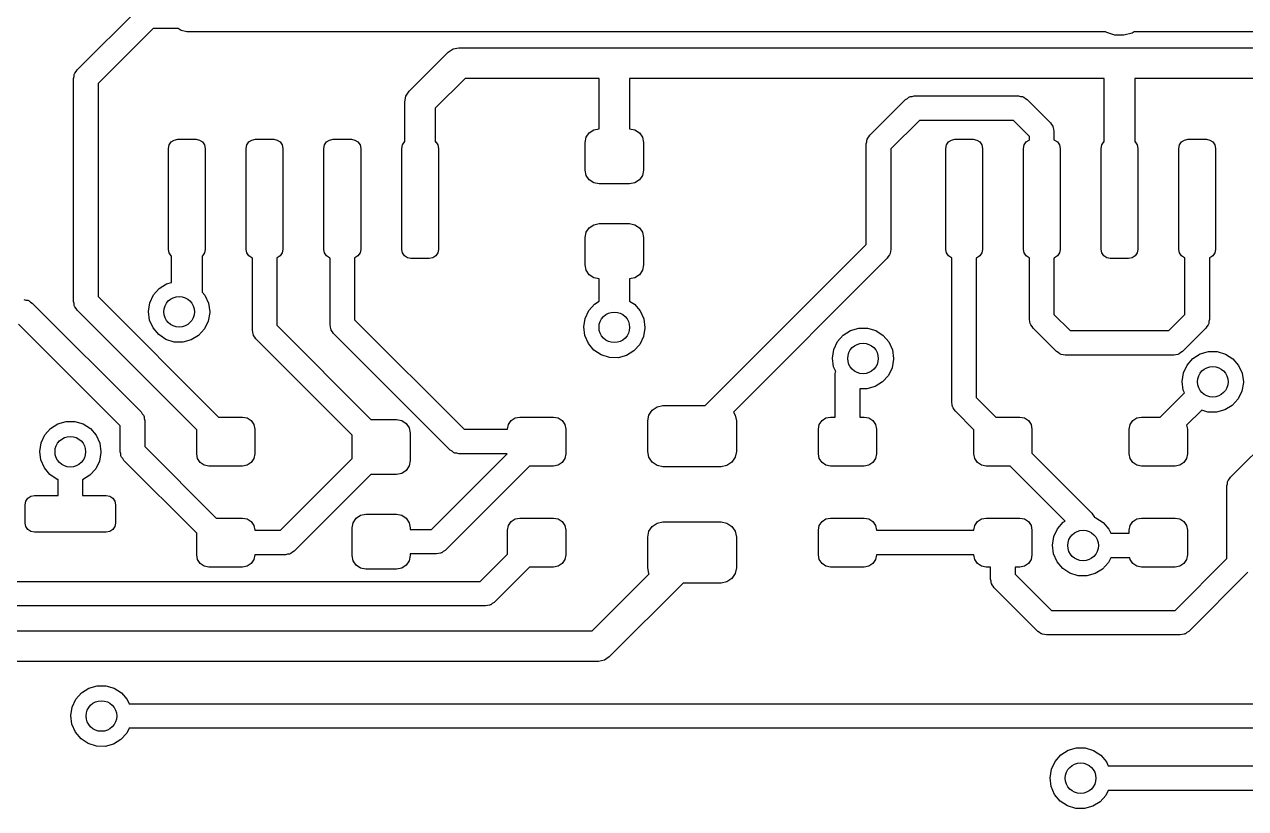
# Model space of a CAD drawing. Extents: x 124.2 to 180.7, y -122.1 to -74.6.
# Drawn here: x 143.4 to 163.35, y -100.7 to -87.89 of the extents above; entities that cross this region are included whole.
import ezdxf

# ---------------------------------------------------------------- set-up
doc = ezdxf.new("R2010")
doc.units = 0
doc.layers.add('BLACK', color=7, linetype='CONTINUOUS')

msp = doc.modelspace()

# ---------------------------------------------------------------- linework, layer by layer
at = {"layer": 'BLACK', "linetype": 'CONTINUOUS'}
for p, q in [((144.258, -88.6316), (145.274, -87.6153)), ((145.498, -87.957), (144.599, -88.8558)), ((145.908, -87.957), (145.498, -87.957)), ((145.954, -87.988), (145.908, -87.957)), ((146.05, -88.007), (145.954, -87.988)), ((161.061, -88.007), (146.05, -88.007)), ((161.082, -88.0208), (161.061, -88.007)), ((161.217, -88.0631), (161.082, -88.0208)), ((161.359, -88.0657), (161.217, -88.0631)), ((161.496, -88.0284), (161.359, -88.0657)), ((161.53, -88.007), (161.496, -88.0284)), ((173.94, -88.007), (161.53, -88.007)), ((149.683, -88.9772), (150.318, -88.3422)), ((150.318, -88.3422), (150.399, -88.288)), ((150.318, -88.3422), (150.318, -88.3422)), ((150.399, -88.288), (150.495, -88.269)), ((150.495, -88.269), (150.495, -88.269)), ((150.495, -88.269), (172.593, -88.269)), ((144.199, -88.7727), (144.206, -88.7401)), ((144.199, -92.4165), (144.199, -88.7727)), ((144.206, -88.7401), (144.21, -88.7069)), ((144.21, -88.7069), (144.216, -88.6972)), ((144.216, -88.6972), (144.219, -88.686)), ((144.219, -88.686), (144.24, -88.6599)), ((144.24, -88.6599), (144.258, -88.6316)), ((150.599, -88.769), (150.11, -89.2576)), ((152.785, -88.769), (150.599, -88.769)), ((152.785, -89.593), (152.785, -88.769)), ((161.04, -88.769), (153.285, -88.769)), ((153.285, -88.769), (153.285, -89.593)), ((161.04, -89.8049), (161.04, -88.769)), ((170.565, -88.769), (161.54, -88.769)), ((161.54, -88.769), (161.54, -89.8049)), ((144.599, -88.8558), (144.599, -92.3337)), ((149.629, -89.0583), (149.683, -88.9772)), ((149.61, -89.154), (149.629, -89.0583)), ((149.61, -89.8049), (149.61, -89.154)), ((157.212, -89.6984), (157.796, -89.1139)), ((157.796, -89.1139), (157.824, -89.0962)), ((157.824, -89.0962), (157.85, -89.0754)), ((157.85, -89.0754), (157.862, -89.0728)), ((157.862, -89.0728), (157.871, -89.0667)), ((157.871, -89.0667), (157.905, -89.063)), ((157.905, -89.063), (157.937, -89.0556)), ((157.937, -89.0556), (159.639, -89.0556)), ((159.639, -89.0556), (159.672, -89.0631)), ((159.672, -89.0631), (159.705, -89.0668)), ((159.705, -89.0668), (159.715, -89.073)), ((159.715, -89.073), (159.726, -89.0755)), ((159.726, -89.0755), (159.752, -89.0964)), ((159.752, -89.0964), (159.78, -89.1142)), ((159.78, -89.1142), (160.162, -89.4954)), ((150.11, -89.2576), (150.11, -89.8049)), ((152.699, -89.6101), (152.785, -89.593)), ((153.285, -89.593), (153.371, -89.6101)), ((158.02, -89.4556), (157.553, -89.9226)), ((159.556, -89.4556), (158.02, -89.4556)), ((159.82, -89.7194), (159.556, -89.4556)), ((160.162, -89.4954), (160.179, -89.5237)), ((160.179, -89.5237), (160.2, -89.5499)), ((160.2, -89.5499), (160.203, -89.5611)), ((160.203, -89.5611), (160.209, -89.5708)), ((160.209, -89.5708), (160.213, -89.604)), ((145.794, -89.8089), (145.843, -89.7764)), ((145.843, -89.7764), (145.9, -89.765)), ((145.9, -89.765), (146.2, -89.765)), ((146.2, -89.765), (146.257, -89.7764)), ((146.257, -89.7764), (146.306, -89.8089)), ((147.064, -89.8089), (147.113, -89.7764)), ((147.113, -89.7764), (147.17, -89.765)), ((147.17, -89.765), (147.47, -89.765)), ((147.47, -89.765), (147.527, -89.7764)), ((147.527, -89.7764), (147.576, -89.8089)), ((148.334, -89.8089), (148.383, -89.7764)), ((148.383, -89.7764), (148.44, -89.765)), ((148.44, -89.765), (148.74, -89.765)), ((148.74, -89.765), (148.797, -89.7764)), ((148.797, -89.7764), (148.846, -89.8089)), ((152.56, -89.818), (152.577, -89.7319)), ((152.577, -89.7319), (152.626, -89.6589)), ((152.626, -89.6589), (152.699, -89.6101)), ((153.371, -89.6101), (153.444, -89.6589)), ((153.444, -89.6589), (153.493, -89.7319)), ((153.493, -89.7319), (153.51, -89.818)), ((157.16, -89.8069), (157.164, -89.7737)), ((157.164, -89.7737), (157.17, -89.764)), ((157.17, -89.764), (157.173, -89.7528)), ((157.173, -89.7528), (157.194, -89.7267)), ((157.194, -89.7267), (157.212, -89.6984)), ((158.494, -89.8089), (158.543, -89.7764)), ((158.543, -89.7764), (158.6, -89.765)), ((158.6, -89.765), (158.9, -89.765)), ((158.9, -89.765), (158.957, -89.7764)), ((158.957, -89.7764), (159.006, -89.8089)), ((159.764, -89.8089), (159.813, -89.7764)), ((159.813, -89.7764), (159.82, -89.7749)), ((159.82, -89.7749), (159.82, -89.7194)), ((160.213, -89.604), (160.22, -89.6366)), ((160.22, -89.6366), (160.22, -89.7749)), ((160.22, -89.7749), (160.227, -89.7764)), ((160.227, -89.7764), (160.276, -89.8089)), ((162.304, -89.8089), (162.353, -89.7764)), ((162.353, -89.7764), (162.41, -89.765)), ((162.41, -89.765), (162.71, -89.765)), ((162.71, -89.765), (162.767, -89.7764)), ((162.767, -89.7764), (162.816, -89.8089)), ((145.75, -89.915), (145.761, -89.8576)), ((145.75, -91.565), (145.75, -89.915)), ((145.761, -89.8576), (145.794, -89.8089)), ((146.306, -89.8089), (146.339, -89.8576)), ((146.339, -89.8576), (146.35, -89.915)), ((146.35, -89.915), (146.35, -91.565)), ((147.02, -89.915), (147.031, -89.8576)), ((147.02, -91.565), (147.02, -89.915)), ((147.031, -89.8576), (147.064, -89.8089)), ((147.576, -89.8089), (147.609, -89.8576)), ((147.609, -89.8576), (147.62, -89.915)), ((147.62, -89.915), (147.62, -91.565)), ((148.29, -89.915), (148.301, -89.8576)), ((148.29, -91.565), (148.29, -89.915)), ((148.301, -89.8576), (148.334, -89.8089)), ((148.846, -89.8089), (148.879, -89.8576)), ((148.879, -89.8576), (148.89, -89.915)), ((148.89, -89.915), (148.89, -91.565)), ((149.56, -89.915), (149.571, -89.8576)), ((149.56, -91.565), (149.56, -89.915)), ((149.571, -89.8576), (149.604, -89.8089)), ((149.604, -89.8089), (149.61, -89.8049)), ((150.11, -89.8049), (150.116, -89.8089)), ((150.116, -89.8089), (150.149, -89.8576)), ((150.149, -89.8576), (150.16, -89.915)), ((150.16, -89.915), (150.16, -91.565)), ((152.56, -90.268), (152.56, -89.818)), ((153.51, -89.818), (153.51, -90.268)), ((157.153, -89.8395), (157.16, -89.8069)), ((157.153, -91.4842), (157.153, -89.8395)), ((157.553, -89.9226), (157.553, -91.5673)), ((158.45, -89.915), (158.461, -89.8576)), ((158.45, -91.565), (158.45, -89.915)), ((158.461, -89.8576), (158.494, -89.8089)), ((159.006, -89.8089), (159.039, -89.8576)), ((159.039, -89.8576), (159.05, -89.915)), ((159.05, -89.915), (159.05, -91.565)), ((159.72, -89.915), (159.731, -89.8576)), ((159.72, -91.565), (159.72, -89.915)), ((159.731, -89.8576), (159.764, -89.8089)), ((160.276, -89.8089), (160.309, -89.8576)), ((160.309, -89.8576), (160.32, -89.915)), ((160.32, -89.915), (160.32, -91.565)), ((160.99, -89.915), (161.001, -89.8576)), ((160.99, -91.565), (160.99, -89.915)), ((161.001, -89.8576), (161.034, -89.8089)), ((161.034, -89.8089), (161.04, -89.8049)), ((161.54, -89.8049), (161.546, -89.8089)), ((161.546, -89.8089), (161.579, -89.8576)), ((161.579, -89.8576), (161.59, -89.915)), ((161.59, -89.915), (161.59, -91.565)), ((162.26, -89.915), (162.271, -89.8576)), ((162.26, -91.565), (162.26, -89.915)), ((162.271, -89.8576), (162.304, -89.8089)), ((162.816, -89.8089), (162.849, -89.8576)), ((162.849, -89.8576), (162.86, -89.915)), ((162.86, -89.915), (162.86, -91.565)), ((152.577, -90.3541), (152.56, -90.268)), ((152.626, -90.4271), (152.577, -90.3541)), ((153.493, -90.3541), (153.444, -90.4271)), ((153.51, -90.268), (153.493, -90.3541)), ((152.699, -90.4759), (152.626, -90.4271)), ((152.785, -90.493), (152.699, -90.4759)), ((153.285, -90.493), (152.785, -90.493)), ((153.371, -90.4759), (153.285, -90.493)), ((153.444, -90.4271), (153.371, -90.4759)), ((152.626, -91.2089), (152.699, -91.1601)), ((152.699, -91.1601), (152.785, -91.143)), ((152.785, -91.143), (153.285, -91.143)), ((153.285, -91.143), (153.371, -91.1601)), ((153.371, -91.1601), (153.444, -91.2089)), ((152.56, -91.368), (152.577, -91.2819)), ((152.56, -91.818), (152.56, -91.368)), ((152.577, -91.2819), (152.626, -91.2089)), ((153.444, -91.2089), (153.493, -91.2819)), ((153.493, -91.2819), (153.51, -91.368)), ((153.51, -91.368), (153.51, -91.818)), ((145.761, -91.6224), (145.75, -91.565)), ((146.35, -91.565), (146.339, -91.6224)), ((147.031, -91.6224), (147.02, -91.565)), ((147.62, -91.565), (147.609, -91.6224)), ((148.301, -91.6224), (148.29, -91.565)), ((148.89, -91.565), (148.879, -91.6224)), ((149.571, -91.6224), (149.56, -91.565)), ((150.16, -91.565), (150.149, -91.6224)), ((154.522, -94.115), (157.153, -91.4842)), ((157.553, -91.5673), (157.546, -91.5999)), ((158.461, -91.6224), (158.45, -91.565)), ((159.05, -91.565), (159.039, -91.6224)), ((159.731, -91.6224), (159.72, -91.565)), ((160.32, -91.565), (160.309, -91.6224)), ((161.001, -91.6224), (160.99, -91.565)), ((161.59, -91.565), (161.579, -91.6224)), ((162.271, -91.6224), (162.26, -91.565)), ((162.86, -91.565), (162.849, -91.6224)), ((145.794, -91.6711), (145.761, -91.6224)), ((145.8, -91.6751), (145.794, -91.6711)), ((145.8, -92.1034), (145.8, -91.6751)), ((146.306, -91.6711), (146.3, -91.6751)), ((146.3, -91.6751), (146.3, -92.2623)), ((146.339, -91.6224), (146.306, -91.6711)), ((147.064, -91.6711), (147.031, -91.6224)), ((147.113, -91.7036), (147.064, -91.6711)), ((147.12, -91.7051), (147.113, -91.7036)), ((147.12, -92.885), (147.12, -91.7051)), ((147.527, -91.7036), (147.52, -91.7051)), ((147.52, -91.7051), (147.52, -92.8022)), ((147.576, -91.6711), (147.527, -91.7036)), ((147.609, -91.6224), (147.576, -91.6711)), ((148.334, -91.6711), (148.301, -91.6224)), ((148.383, -91.7036), (148.334, -91.6711)), ((148.39, -91.7051), (148.383, -91.7036)), ((148.39, -92.7968), (148.39, -91.7051)), ((148.797, -91.7036), (148.79, -91.7051)), ((148.79, -91.7051), (148.79, -92.714)), ((148.846, -91.6711), (148.797, -91.7036)), ((148.879, -91.6224), (148.846, -91.6711)), ((149.604, -91.6711), (149.571, -91.6224)), ((149.653, -91.7036), (149.604, -91.6711)), ((149.71, -91.715), (149.653, -91.7036)), ((150.01, -91.715), (149.71, -91.715)), ((150.067, -91.7036), (150.01, -91.715)), ((150.116, -91.6711), (150.067, -91.7036)), ((150.149, -91.6224), (150.116, -91.6711)), ((157.494, -91.7084), (154.98, -94.2229)), ((157.512, -91.6801), (157.494, -91.7084)), ((157.533, -91.654), (157.512, -91.6801)), ((157.536, -91.6428), (157.533, -91.654)), ((157.542, -91.6331), (157.536, -91.6428)), ((157.546, -91.5999), (157.542, -91.6331)), ((158.494, -91.6711), (158.461, -91.6224)), ((158.543, -91.7036), (158.494, -91.6711)), ((158.55, -91.7051), (158.543, -91.7036)), ((158.55, -94.0675), (158.55, -91.7051)), ((158.957, -91.7036), (158.95, -91.7051)), ((158.95, -91.7051), (158.95, -93.9847)), ((159.006, -91.6711), (158.957, -91.7036)), ((159.039, -91.6224), (159.006, -91.6711)), ((159.764, -91.6711), (159.731, -91.6224)), ((159.813, -91.7036), (159.764, -91.6711)), ((159.82, -91.7051), (159.813, -91.7036)), ((159.82, -92.71), (159.82, -91.7051)), ((160.227, -91.7036), (160.22, -91.7051)), ((160.22, -91.7051), (160.22, -92.6272)), ((160.276, -91.6711), (160.227, -91.7036)), ((160.309, -91.6224), (160.276, -91.6711)), ((161.034, -91.6711), (161.001, -91.6224)), ((161.083, -91.7036), (161.034, -91.6711)), ((161.14, -91.715), (161.083, -91.7036)), ((161.44, -91.715), (161.14, -91.715)), ((161.497, -91.7036), (161.44, -91.715)), ((161.546, -91.6711), (161.497, -91.7036)), ((161.579, -91.6224), (161.546, -91.6711)), ((162.304, -91.6711), (162.271, -91.6224)), ((162.353, -91.7036), (162.304, -91.6711)), ((162.36, -91.7051), (162.353, -91.7036)), ((162.36, -92.6272), (162.36, -91.7051)), ((162.767, -91.7036), (162.76, -91.7051)), ((162.76, -91.7051), (162.76, -92.7103)), ((162.816, -91.6711), (162.767, -91.7036)), ((162.849, -91.6224), (162.816, -91.6711)), ((152.577, -91.9041), (152.56, -91.818)), ((152.626, -91.9771), (152.577, -91.9041)), ((152.699, -92.0259), (152.626, -91.9771)), ((153.444, -91.9771), (153.371, -92.0259)), ((153.493, -91.9041), (153.444, -91.9771)), ((153.51, -91.818), (153.493, -91.9041)), ((145.599, -92.2022), (145.719, -92.1266)), ((145.719, -92.1266), (145.8, -92.1034)), ((152.785, -92.043), (152.699, -92.0259)), ((152.785, -92.4095), (152.785, -92.043)), ((153.371, -92.0259), (153.285, -92.043)), ((153.285, -92.043), (153.285, -92.4092)), ((143.383, -92.383), (143.416, -92.3905)), ((143.416, -92.3905), (143.449, -92.3942)), ((143.449, -92.3942), (143.459, -92.4004)), ((144.599, -92.3337), (146.568, -94.3025)), ((145.445, -92.4368), (145.505, -92.3085)), ((145.505, -92.3085), (145.599, -92.2022)), ((146.3, -92.2623), (146.344, -92.3136)), ((146.344, -92.3136), (146.403, -92.4427)), ((143.459, -92.4004), (143.47, -92.4029)), ((143.47, -92.4029), (143.496, -92.4238)), ((143.496, -92.4238), (143.524, -92.4416)), ((143.524, -92.4416), (145.303, -94.2198)), ((144.206, -92.4491), (144.199, -92.4165)), ((144.21, -92.4823), (144.206, -92.4491)), ((144.216, -92.492), (144.21, -92.4823)), ((144.219, -92.5032), (144.216, -92.492)), ((144.24, -92.5294), (144.219, -92.5032)), ((144.257, -92.5577), (144.24, -92.5294)), ((146.21, -94.5103), (144.257, -92.5577)), ((145.423, -92.5769), (145.445, -92.4368)), ((145.441, -92.7175), (145.423, -92.5769)), ((146.423, -92.5952), (146.399, -92.735)), ((146.403, -92.4427), (146.423, -92.583)), ((146.423, -92.583), (146.423, -92.5952)), ((152.557, -92.6908), (152.617, -92.5625)), ((152.617, -92.5625), (152.711, -92.4562)), ((152.711, -92.4562), (152.785, -92.4095)), ((153.285, -92.4092), (153.364, -92.4602)), ((153.364, -92.4602), (153.456, -92.5676)), ((153.456, -92.5676), (153.515, -92.6967)), ((144.961, -94.4438), (143.3, -92.783)), ((145.499, -92.8472), (145.441, -92.7175)), ((146.399, -92.735), (146.338, -92.8626)), ((148.79, -92.714), (150.579, -94.5025)), ((152.535, -92.8309), (152.557, -92.6908)), ((153.515, -92.6967), (153.535, -92.837)), ((159.827, -92.7426), (159.82, -92.71)), ((159.831, -92.7758), (159.827, -92.7426)), ((159.837, -92.7855), (159.831, -92.7758)), ((159.84, -92.7967), (159.837, -92.7855)), ((160.22, -92.6272), (160.484, -92.891)), ((162.096, -92.891), (162.36, -92.6272)), ((162.743, -92.7858), (162.74, -92.797)), ((162.749, -92.7761), (162.743, -92.7858)), ((162.753, -92.7429), (162.749, -92.7761)), ((162.76, -92.7103), (162.753, -92.7429)), ((145.59, -92.9557), (145.499, -92.8472)), ((145.708, -93.0343), (145.59, -92.9557)), ((146.242, -92.9677), (146.122, -93.0419)), ((146.338, -92.8626), (146.242, -92.9677)), ((147.127, -92.9176), (147.12, -92.885)), ((147.131, -92.9508), (147.127, -92.9176)), ((147.137, -92.9605), (147.131, -92.9508)), ((147.14, -92.9717), (147.137, -92.9605)), ((147.161, -92.9979), (147.14, -92.9717)), ((147.52, -92.8022), (149.058, -94.34)), ((148.397, -92.8294), (148.39, -92.7968)), ((148.401, -92.8626), (148.397, -92.8294)), ((148.407, -92.8723), (148.401, -92.8626)), ((148.41, -92.8835), (148.407, -92.8723)), ((148.431, -92.9097), (148.41, -92.8835)), ((148.448, -92.938), (148.431, -92.9097)), ((150.354, -94.8439), (148.448, -92.938)), ((152.553, -92.9715), (152.535, -92.8309)), ((152.611, -93.1012), (152.553, -92.9715)), ((153.511, -92.989), (153.45, -93.1166)), ((153.535, -92.8492), (153.511, -92.989)), ((153.535, -92.837), (153.535, -92.8492)), ((156.681, -93.0705), (156.775, -92.9642)), ((156.775, -92.9642), (156.895, -92.8886)), ((156.895, -92.8886), (157.031, -92.8496)), ((157.031, -92.8496), (157.173, -92.8505)), ((157.173, -92.8505), (157.309, -92.8911)), ((157.309, -92.8911), (157.428, -92.9682)), ((157.428, -92.9682), (157.52, -93.0756)), ((159.861, -92.8229), (159.84, -92.7967)), ((159.878, -92.8512), (159.861, -92.8229)), ((160.26, -93.2324), (159.878, -92.8512)), ((160.484, -92.891), (162.096, -92.891)), ((162.701, -92.8514), (162.32, -93.2327)), ((162.719, -92.8231), (162.701, -92.8514)), ((162.74, -92.797), (162.719, -92.8231)), ((145.843, -93.0766), (145.708, -93.0343)), ((145.985, -93.0792), (145.843, -93.0766)), ((146.122, -93.0419), (145.985, -93.0792)), ((147.178, -93.0262), (147.161, -92.9979)), ((148.75, -94.5978), (147.178, -93.0262)), ((152.702, -93.2097), (152.611, -93.1012)), ((153.45, -93.1166), (153.354, -93.2217)), ((156.621, -93.1988), (156.681, -93.0705)), ((157.52, -93.0756), (157.579, -93.2047)), ((152.82, -93.2883), (152.702, -93.2097)), ((152.955, -93.3306), (152.82, -93.2883)), ((153.097, -93.3332), (152.955, -93.3306)), ((153.234, -93.2959), (153.097, -93.3332)), ((153.354, -93.2217), (153.234, -93.2959)), ((156.599, -93.3389), (156.621, -93.1988)), ((156.617, -93.4795), (156.599, -93.3389)), ((157.599, -93.3572), (157.575, -93.497)), ((157.579, -93.2047), (157.599, -93.345)), ((157.599, -93.345), (157.599, -93.3572)), ((160.288, -93.2502), (160.26, -93.2324)), ((160.314, -93.2711), (160.288, -93.2502)), ((160.325, -93.2736), (160.314, -93.2711)), ((160.335, -93.2798), (160.325, -93.2736)), ((160.368, -93.2835), (160.335, -93.2798)), ((160.401, -93.291), (160.368, -93.2835)), ((162.179, -93.291), (160.401, -93.291)), ((162.212, -93.2836), (162.179, -93.291)), ((162.245, -93.2799), (162.212, -93.2836)), ((162.255, -93.2738), (162.245, -93.2799)), ((162.266, -93.2712), (162.255, -93.2738)), ((162.292, -93.2504), (162.266, -93.2712)), ((162.32, -93.2327), (162.292, -93.2504)), ((162.397, -93.4525), (162.491, -93.3463)), ((162.491, -93.3463), (162.611, -93.2706)), ((162.611, -93.2706), (162.747, -93.2317)), ((162.747, -93.2317), (162.889, -93.2325)), ((162.889, -93.2325), (163.025, -93.2732)), ((163.025, -93.2732), (163.144, -93.3503)), ((163.144, -93.3503), (163.236, -93.4577)), ((156.653, -93.5606), (156.617, -93.4795)), ((156.645, -93.5987), (156.652, -93.5661)), ((156.652, -93.5661), (156.653, -93.5606)), ((157.575, -93.497), (157.514, -93.6246)), ((162.315, -93.7209), (162.337, -93.5809)), ((162.337, -93.5809), (162.397, -93.4525)), ((163.236, -93.4577), (163.295, -93.5867)), ((163.295, -93.5867), (163.315, -93.727)), ((156.645, -94.3025), (156.645, -93.5987)), ((157.418, -93.7297), (157.298, -93.8039)), ((157.514, -93.6246), (157.418, -93.7297)), ((162.333, -93.8615), (162.315, -93.7209)), ((163.315, -93.7393), (163.291, -93.8791)), ((163.315, -93.727), (163.315, -93.7393)), ((157.161, -93.8412), (157.045, -93.839)), ((157.045, -93.839), (157.045, -94.3025)), ((157.298, -93.8039), (157.161, -93.8412)), ((158.95, -93.9847), (159.268, -94.3025)), ((161.957, -94.3025), (162.353, -93.9061)), ((162.353, -93.9061), (162.333, -93.8615)), ((163.291, -93.8791), (163.23, -94.0066)), ((153.599, -94.2693), (153.653, -94.1882)), ((153.653, -94.1882), (153.734, -94.134)), ((153.734, -94.134), (153.83, -94.115)), ((153.83, -94.115), (154.522, -94.115)), ((158.557, -94.1001), (158.55, -94.0675)), ((158.561, -94.1333), (158.557, -94.1001)), ((158.567, -94.143), (158.561, -94.1333)), ((158.57, -94.1542), (158.567, -94.143)), ((158.591, -94.1804), (158.57, -94.1542)), ((158.608, -94.2087), (158.591, -94.1804)), ((162.635, -94.1895), (162.387, -94.4378)), ((162.735, -94.2206), (162.635, -94.1895)), ((163.014, -94.1859), (162.877, -94.2232)), ((163.134, -94.1117), (163.014, -94.1859)), ((163.23, -94.0066), (163.134, -94.1117)), ((143.941, -94.4126), (144.077, -94.3736)), ((144.077, -94.3736), (144.219, -94.3745)), ((144.219, -94.3745), (144.355, -94.4151)), ((145.303, -94.2198), (145.32, -94.2481)), ((145.32, -94.2481), (145.341, -94.2743)), ((145.341, -94.2743), (145.344, -94.2855)), ((145.344, -94.2855), (145.35, -94.2952)), ((145.35, -94.2952), (145.354, -94.3284)), ((145.354, -94.3284), (145.361, -94.361)), ((145.361, -94.361), (145.361, -94.7862)), ((146.568, -94.3025), (146.96, -94.3025)), ((146.96, -94.3025), (147.037, -94.3177)), ((147.037, -94.3177), (147.101, -94.3611)), ((147.101, -94.3611), (147.145, -94.426)), ((149.058, -94.34), (149.475, -94.34)), ((149.475, -94.34), (149.561, -94.3571)), ((149.561, -94.3571), (149.634, -94.4059)), ((151.305, -94.426), (151.349, -94.3611)), ((151.349, -94.3611), (151.413, -94.3177)), ((151.413, -94.3177), (151.49, -94.3025)), ((151.49, -94.3025), (152.04, -94.3025)), ((152.04, -94.3025), (152.117, -94.3177)), ((152.117, -94.3177), (152.181, -94.3611)), ((152.181, -94.3611), (152.225, -94.426)), ((153.58, -94.365), (153.599, -94.2693)), ((153.58, -94.865), (153.58, -94.365)), ((154.98, -94.2229), (155.011, -94.2693)), ((155.011, -94.2693), (155.03, -94.365)), ((155.03, -94.365), (155.03, -94.865)), ((156.385, -94.426), (156.429, -94.3611)), ((156.429, -94.3611), (156.493, -94.3177)), ((156.493, -94.3177), (156.57, -94.3025)), ((156.57, -94.3025), (156.645, -94.3025)), ((157.045, -94.3025), (157.12, -94.3025)), ((157.12, -94.3025), (157.197, -94.3177)), ((157.197, -94.3177), (157.261, -94.3611)), ((157.261, -94.3611), (157.305, -94.426)), ((158.91, -94.5103), (158.608, -94.2087)), ((159.268, -94.3025), (159.66, -94.3025)), ((159.66, -94.3025), (159.737, -94.3177)), ((159.737, -94.3177), (159.801, -94.3611)), ((159.801, -94.3611), (159.845, -94.426)), ((161.465, -94.426), (161.509, -94.3611)), ((161.509, -94.3611), (161.573, -94.3177)), ((161.573, -94.3177), (161.65, -94.3025)), ((161.65, -94.3025), (161.957, -94.3025)), ((162.877, -94.2232), (162.735, -94.2206)), ((143.727, -94.5945), (143.821, -94.4882)), ((143.821, -94.4882), (143.941, -94.4126)), ((144.355, -94.4151), (144.474, -94.4922)), ((144.474, -94.4922), (144.566, -94.5996)), ((144.961, -94.869), (144.961, -94.4438)), ((146.21, -94.9025), (146.21, -94.5103)), ((147.145, -94.426), (147.16, -94.5025)), ((147.16, -94.5025), (147.16, -94.9025)), ((149.634, -94.4059), (149.683, -94.4789)), ((149.683, -94.4789), (149.7, -94.565)), ((149.7, -94.565), (149.7, -95.015)), ((150.579, -94.5025), (151.29, -94.5025)), ((151.29, -94.5025), (151.305, -94.426)), ((152.225, -94.426), (152.24, -94.5025)), ((152.24, -94.5025), (152.24, -94.9025)), ((156.37, -94.5025), (156.385, -94.426)), ((156.37, -94.9025), (156.37, -94.5025)), ((157.305, -94.426), (157.32, -94.5025)), ((157.32, -94.5025), (157.32, -94.9025)), ((158.91, -94.9025), (158.91, -94.5103)), ((159.845, -94.426), (159.86, -94.5025)), ((159.86, -94.5025), (159.86, -94.8947)), ((161.45, -94.5025), (161.465, -94.426)), ((161.45, -94.9025), (161.45, -94.5025)), ((162.387, -94.4378), (162.4, -94.5025)), ((162.4, -94.5025), (162.4, -94.9025)), ((163.104, -95.2864), (163.83, -94.5608)), ((143.645, -94.8629), (143.667, -94.7228)), ((143.667, -94.7228), (143.727, -94.5945)), ((144.566, -94.5996), (144.625, -94.7287)), ((144.625, -94.7287), (144.645, -94.869)), ((145.361, -94.7862), (146.527, -95.9525)), ((148.75, -94.9822), (148.75, -94.5978)), ((143.663, -95.0035), (143.645, -94.8629)), ((144.645, -94.8812), (144.621, -95.021)), ((144.645, -94.869), (144.645, -94.8812)), ((144.968, -94.9016), (144.961, -94.869)), ((144.972, -94.9348), (144.968, -94.9016)), ((144.978, -94.9445), (144.972, -94.9348)), ((144.981, -94.9557), (144.978, -94.9445)), ((145.002, -94.9819), (144.981, -94.9557)), ((145.019, -95.0102), (145.002, -94.9819)), ((146.225, -94.979), (146.21, -94.9025)), ((146.269, -95.0439), (146.225, -94.979)), ((147.145, -94.979), (147.101, -95.0439)), ((147.16, -94.9025), (147.145, -94.979)), ((147.58, -96.1525), (148.75, -94.9822)), ((150.045, -96.14), (151.282, -94.9025)), ((150.383, -94.8617), (150.354, -94.8439)), ((150.409, -94.8826), (150.383, -94.8617)), ((150.42, -94.8851), (150.409, -94.8826)), ((150.43, -94.8913), (150.42, -94.8851)), ((150.463, -94.895), (150.43, -94.8913)), ((150.495, -94.9025), (150.463, -94.895)), ((151.282, -94.9025), (150.495, -94.9025)), ((152.225, -94.979), (152.181, -95.0439)), ((152.24, -94.9025), (152.225, -94.979)), ((153.599, -94.9607), (153.58, -94.865)), ((153.653, -95.0418), (153.599, -94.9607)), ((155.011, -94.9607), (154.957, -95.0418)), ((155.03, -94.865), (155.011, -94.9607)), ((156.385, -94.979), (156.37, -94.9025)), ((156.429, -95.0439), (156.385, -94.979)), ((157.305, -94.979), (157.261, -95.0439)), ((157.32, -94.9025), (157.305, -94.979)), ((158.925, -94.979), (158.91, -94.9025)), ((158.969, -95.0439), (158.925, -94.979)), ((159.86, -94.8947), (160.837, -95.8718)), ((161.465, -94.979), (161.45, -94.9025)), ((161.509, -95.0439), (161.465, -94.979)), ((162.385, -94.979), (162.341, -95.0439)), ((162.4, -94.9025), (162.385, -94.979)), ((143.721, -95.1332), (143.663, -95.0035)), ((143.812, -95.2417), (143.721, -95.1332)), ((144.56, -95.1486), (144.464, -95.2537)), ((144.621, -95.021), (144.56, -95.1486)), ((146.21, -96.2008), (145.019, -95.0102)), ((146.333, -95.0873), (146.269, -95.0439)), ((146.41, -95.1025), (146.333, -95.0873)), ((146.96, -95.1025), (146.41, -95.1025)), ((147.037, -95.0873), (146.96, -95.1025)), ((147.101, -95.0439), (147.037, -95.0873)), ((149.634, -95.1741), (149.561, -95.2229)), ((149.683, -95.1011), (149.634, -95.1741)), ((149.7, -95.015), (149.683, -95.1011)), ((151.648, -95.1025), (150.269, -96.4817)), ((152.04, -95.1025), (151.648, -95.1025)), ((152.117, -95.0873), (152.04, -95.1025)), ((152.181, -95.0439), (152.117, -95.0873)), ((153.734, -95.096), (153.653, -95.0418)), ((153.83, -95.115), (153.734, -95.096)), ((154.78, -95.115), (153.83, -95.115)), ((154.876, -95.096), (154.78, -95.115)), ((154.957, -95.0418), (154.876, -95.096)), ((156.493, -95.0873), (156.429, -95.0439)), ((156.57, -95.1025), (156.493, -95.0873)), ((157.12, -95.1025), (156.57, -95.1025)), ((157.197, -95.0873), (157.12, -95.1025)), ((157.261, -95.0439), (157.197, -95.0873)), ((159.033, -95.0873), (158.969, -95.0439)), ((159.11, -95.1025), (159.033, -95.0873)), ((159.502, -95.1025), (159.11, -95.1025)), ((160.401, -96.0018), (159.502, -95.1025)), ((161.573, -95.0873), (161.509, -95.0439)), ((161.65, -95.1025), (161.573, -95.0873)), ((162.2, -95.1025), (161.65, -95.1025)), ((162.277, -95.0873), (162.2, -95.1025)), ((162.341, -95.0439), (162.277, -95.0873)), ((143.93, -95.3203), (143.812, -95.2417)), ((143.945, -95.3251), (143.93, -95.3203)), ((143.945, -95.585), (143.945, -95.3251)), ((144.464, -95.2537), (144.345, -95.327)), ((144.345, -95.327), (144.345, -95.585)), ((149.058, -95.24), (147.804, -96.4942)), ((149.475, -95.24), (149.058, -95.24)), ((149.561, -95.2229), (149.475, -95.24)), ((163.053, -95.3949), (163.057, -95.3617)), ((163.057, -95.3617), (163.063, -95.352)), ((163.063, -95.352), (163.066, -95.3408)), ((163.066, -95.3408), (163.087, -95.3147)), ((163.087, -95.3147), (163.104, -95.2864)), ((143.5, -95.5964), (143.558, -95.585)), ((143.558, -95.585), (143.945, -95.585)), ((144.345, -95.585), (144.732, -95.585)), ((144.732, -95.585), (144.79, -95.5964)), ((163.046, -95.4275), (163.053, -95.3949)), ((163.046, -96.615), (163.046, -95.4275)), ((143.407, -95.735), (143.419, -95.6776)), ((143.407, -96.035), (143.407, -95.735)), ((143.419, -95.6776), (143.451, -95.6289)), ((143.451, -95.6289), (143.5, -95.5964)), ((144.79, -95.5964), (144.839, -95.6289)), ((144.839, -95.6289), (144.871, -95.6776)), ((144.871, -95.6776), (144.882, -95.735)), ((144.882, -95.735), (144.882, -96.035)), ((146.527, -95.9525), (146.96, -95.9525)), ((146.96, -95.9525), (147.037, -95.9677)), ((147.037, -95.9677), (147.101, -96.0111)), ((148.767, -96.0289), (148.816, -95.9559)), ((148.816, -95.9559), (148.889, -95.9071)), ((148.889, -95.9071), (148.975, -95.89)), ((148.975, -95.89), (149.475, -95.89)), ((149.475, -95.89), (149.561, -95.9071)), ((149.561, -95.9071), (149.634, -95.9559)), ((149.634, -95.9559), (149.683, -96.0289)), ((151.349, -96.0111), (151.413, -95.9677)), ((151.413, -95.9677), (151.49, -95.9525)), ((151.49, -95.9525), (152.04, -95.9525)), ((152.04, -95.9525), (152.117, -95.9677)), ((152.117, -95.9677), (152.181, -96.0111)), ((156.429, -96.0111), (156.493, -95.9677)), ((156.493, -95.9677), (156.57, -95.9525)), ((156.57, -95.9525), (157.12, -95.9525)), ((157.12, -95.9525), (157.197, -95.9677)), ((157.197, -95.9677), (157.261, -96.0111)), ((158.969, -96.0111), (159.033, -95.9677)), ((159.033, -95.9677), (159.11, -95.9525)), ((159.11, -95.9525), (159.66, -95.9525)), ((159.66, -95.9525), (159.737, -95.9677)), ((159.737, -95.9677), (159.801, -96.0111)), ((160.837, -95.8718), (160.855, -95.9001)), ((160.855, -95.9001), (160.876, -95.9263)), ((160.876, -95.9263), (160.878, -95.9375)), ((160.878, -95.9375), (160.88, -95.9401)), ((160.88, -95.9401), (160.905, -95.9476)), ((160.905, -95.9476), (161.024, -96.0247)), ((161.509, -96.0111), (161.573, -95.9677)), ((161.573, -95.9677), (161.65, -95.9525)), ((161.65, -95.9525), (162.2, -95.9525)), ((162.2, -95.9525), (162.277, -95.9677)), ((162.277, -95.9677), (162.341, -96.0111)), ((143.419, -96.0924), (143.407, -96.035)), ((143.451, -96.1411), (143.419, -96.0924)), ((143.5, -96.1736), (143.451, -96.1411)), ((143.558, -96.185), (143.5, -96.1736)), ((144.732, -96.185), (143.558, -96.185)), ((144.79, -96.1736), (144.732, -96.185)), ((144.839, -96.1411), (144.79, -96.1736)), ((144.871, -96.0924), (144.839, -96.1411)), ((144.882, -96.035), (144.871, -96.0924)), ((147.101, -96.0111), (147.145, -96.076)), ((147.145, -96.076), (147.16, -96.1525)), ((147.16, -96.1525), (147.58, -96.1525)), ((148.75, -96.115), (148.767, -96.0289)), ((148.75, -96.565), (148.75, -96.115)), ((149.683, -96.0289), (149.7, -96.115)), ((149.7, -96.115), (149.7, -96.14)), ((149.7, -96.14), (150.045, -96.14)), ((151.29, -96.1525), (151.305, -96.076)), ((151.29, -96.5447), (151.29, -96.1525)), ((151.305, -96.076), (151.349, -96.0111)), ((152.181, -96.0111), (152.225, -96.076)), ((152.225, -96.076), (152.24, -96.1525)), ((152.24, -96.1525), (152.24, -96.5525)), ((153.58, -96.265), (153.599, -96.1693)), ((153.599, -96.1693), (153.653, -96.0882)), ((153.653, -96.0882), (153.734, -96.034)), ((153.734, -96.034), (153.83, -96.015)), ((153.83, -96.015), (154.78, -96.015)), ((154.78, -96.015), (154.876, -96.034)), ((154.876, -96.034), (154.957, -96.0882)), ((154.957, -96.0882), (155.011, -96.1693)), ((155.011, -96.1693), (155.03, -96.265)), ((156.37, -96.1525), (156.385, -96.076)), ((156.37, -96.5525), (156.37, -96.1525)), ((156.385, -96.076), (156.429, -96.0111)), ((157.261, -96.0111), (157.305, -96.076)), ((157.305, -96.076), (157.32, -96.1525)), ((157.32, -96.1525), (158.91, -96.1525)), ((158.91, -96.1525), (158.925, -96.076)), ((158.925, -96.076), (158.969, -96.0111)), ((159.801, -96.0111), (159.845, -96.076)), ((159.845, -96.076), (159.86, -96.1525)), ((159.86, -96.1525), (159.86, -96.5525)), ((160.217, -96.2553), (160.278, -96.127)), ((160.278, -96.127), (160.371, -96.0208)), ((160.371, -96.0208), (160.401, -96.0018)), ((161.024, -96.0247), (161.117, -96.1321)), ((161.117, -96.1321), (161.148, -96.2015)), ((161.45, -96.1525), (161.465, -96.076)), ((161.45, -96.2015), (161.45, -96.1525)), ((161.465, -96.076), (161.509, -96.0111)), ((162.341, -96.0111), (162.385, -96.076)), ((162.385, -96.076), (162.4, -96.1525)), ((162.4, -96.1525), (162.4, -96.5525)), ((146.21, -96.5525), (146.21, -96.2008)), ((153.58, -96.765), (153.58, -96.265)), ((155.03, -96.265), (155.03, -96.765)), ((160.196, -96.3954), (160.217, -96.2553)), ((161.148, -96.2015), (161.45, -96.2015)), ((146.225, -96.629), (146.21, -96.5525)), ((147.16, -96.5525), (147.145, -96.629)), ((147.662, -96.5525), (147.16, -96.5525)), ((147.695, -96.5451), (147.662, -96.5525)), ((147.728, -96.5414), (147.695, -96.5451)), ((147.738, -96.5353), (147.728, -96.5414)), ((147.749, -96.5327), (147.738, -96.5353)), ((147.775, -96.5119), (147.749, -96.5327)), ((147.804, -96.4942), (147.775, -96.5119)), ((148.767, -96.6511), (148.75, -96.565)), ((149.7, -96.565), (149.683, -96.6511)), ((150.127, -96.54), (149.7, -96.54)), ((149.7, -96.54), (149.7, -96.565)), ((150.16, -96.5326), (150.127, -96.54)), ((150.193, -96.5289), (150.16, -96.5326)), ((150.203, -96.5228), (150.193, -96.5289)), ((150.214, -96.5202), (150.203, -96.5228)), ((150.24, -96.4994), (150.214, -96.5202)), ((150.269, -96.4817), (150.24, -96.4994)), ((150.845, -96.9895), (151.29, -96.5447)), ((152.24, -96.5525), (152.225, -96.629)), ((156.385, -96.629), (156.37, -96.5525)), ((157.32, -96.5525), (157.305, -96.629)), ((158.91, -96.5525), (157.32, -96.5525)), ((158.925, -96.629), (158.91, -96.5525)), ((159.86, -96.5525), (159.845, -96.629)), ((160.214, -96.536), (160.196, -96.3954)), ((160.271, -96.6657), (160.214, -96.536)), ((162.4, -96.5525), (162.385, -96.629)), ((146.269, -96.6939), (146.225, -96.629)), ((146.333, -96.7373), (146.269, -96.6939)), ((146.41, -96.7525), (146.333, -96.7373)), ((146.96, -96.7525), (146.41, -96.7525)), ((147.037, -96.7373), (146.96, -96.7525)), ((147.101, -96.6939), (147.037, -96.7373)), ((147.145, -96.629), (147.101, -96.6939)), ((148.816, -96.7241), (148.767, -96.6511)), ((148.889, -96.7729), (148.816, -96.7241)), ((148.975, -96.79), (148.889, -96.7729)), ((149.561, -96.7729), (149.475, -96.79)), ((149.634, -96.7241), (149.561, -96.7729)), ((149.683, -96.6511), (149.634, -96.7241)), ((151.648, -96.7525), (151.069, -97.3312)), ((152.04, -96.7525), (151.648, -96.7525)), ((152.117, -96.7373), (152.04, -96.7525)), ((152.181, -96.6939), (152.117, -96.7373)), ((152.225, -96.629), (152.181, -96.6939)), ((153.599, -96.8607), (153.58, -96.765)), ((155.03, -96.765), (155.011, -96.8607)), ((156.429, -96.6939), (156.385, -96.629)), ((156.493, -96.7373), (156.429, -96.6939)), ((156.57, -96.7525), (156.493, -96.7373)), ((157.12, -96.7525), (156.57, -96.7525)), ((157.197, -96.7373), (157.12, -96.7525)), ((157.261, -96.6939), (157.197, -96.7373)), ((157.305, -96.629), (157.261, -96.6939)), ((158.969, -96.6939), (158.925, -96.629)), ((159.033, -96.7373), (158.969, -96.6939)), ((159.11, -96.7525), (159.033, -96.7373)), ((159.185, -96.7525), (159.11, -96.7525)), ((159.185, -96.9518), (159.185, -96.7525)), ((159.66, -96.7525), (159.585, -96.7525)), ((159.585, -96.7525), (159.585, -96.869)), ((159.737, -96.7373), (159.66, -96.7525)), ((159.801, -96.6939), (159.737, -96.7373)), ((159.845, -96.629), (159.801, -96.6939)), ((160.362, -96.7743), (160.271, -96.6657)), ((160.48, -96.8528), (160.362, -96.7743)), ((161.015, -96.7862), (160.894, -96.8604)), ((161.11, -96.6811), (161.015, -96.7862)), ((161.149, -96.6015), (161.11, -96.6811)), ((161.46, -96.6015), (161.149, -96.6015)), ((161.465, -96.629), (161.46, -96.6015)), ((161.509, -96.6939), (161.465, -96.629)), ((161.573, -96.7373), (161.509, -96.6939)), ((161.65, -96.7525), (161.573, -96.7373)), ((162.2, -96.7525), (161.65, -96.7525)), ((162.198, -97.463), (163.046, -96.615)), ((162.277, -96.7373), (162.2, -96.7525)), ((162.341, -96.6939), (162.277, -96.7373)), ((162.385, -96.629), (162.341, -96.6939)), ((149.475, -96.79), (148.975, -96.79)), ((152.672, -97.794), (153.602, -96.8647)), ((153.602, -96.8647), (153.599, -96.8607)), ((154.957, -96.9418), (154.876, -96.996)), ((155.011, -96.8607), (154.957, -96.9418)), ((159.192, -96.9844), (159.185, -96.9518)), ((159.196, -97.0176), (159.192, -96.9844)), ((159.585, -96.869), (160.179, -97.463)), ((160.616, -96.8951), (160.48, -96.8528)), ((160.757, -96.8977), (160.616, -96.8951)), ((160.894, -96.8604), (160.757, -96.8977)), ((163.387, -96.8392), (162.422, -97.8047)), ((143.007, -96.9895), (150.845, -96.9895)), ((154.159, -97.015), (152.953, -98.2208)), ((154.78, -97.015), (154.159, -97.015)), ((154.876, -96.996), (154.78, -97.015)), ((159.202, -97.0273), (159.196, -97.0176)), ((159.205, -97.0385), (159.202, -97.0273)), ((159.226, -97.0647), (159.205, -97.0385)), ((159.243, -97.093), (159.226, -97.0647)), ((159.955, -97.8044), (159.243, -97.093)), ((150.961, -97.3821), (150.928, -97.3895)), ((150.994, -97.3784), (150.961, -97.3821)), ((151.004, -97.3723), (150.994, -97.3784)), ((151.015, -97.3697), (151.004, -97.3723)), ((151.041, -97.3489), (151.015, -97.3697)), ((151.069, -97.3312), (151.041, -97.3489)), ((150.928, -97.3895), (142.624, -97.3895)), ((160.179, -97.463), (162.198, -97.463)), ((135.428, -97.794), (152.672, -97.794)), ((159.983, -97.8222), (159.955, -97.8044)), ((160.009, -97.8431), (159.983, -97.8222)), ((160.02, -97.8456), (160.009, -97.8431)), ((160.03, -97.8518), (160.02, -97.8456)), ((160.063, -97.8555), (160.03, -97.8518)), ((160.096, -97.863), (160.063, -97.8555)), ((162.281, -97.863), (160.096, -97.863)), ((162.313, -97.8556), (162.281, -97.863)), ((162.346, -97.8519), (162.313, -97.8556)), ((162.356, -97.8458), (162.346, -97.8519)), ((162.367, -97.8432), (162.356, -97.8458)), ((162.393, -97.8224), (162.367, -97.8432)), ((162.422, -97.8047), (162.393, -97.8224)), ((152.776, -98.294), (135.428, -98.294)), ((152.872, -98.275), (152.776, -98.294)), ((152.953, -98.2208), (152.872, -98.275)), ((144.329, -98.8062), (144.449, -98.7306)), ((144.449, -98.7306), (144.585, -98.6916)), ((144.585, -98.6916), (144.727, -98.6925)), ((144.727, -98.6925), (144.863, -98.7331)), ((144.863, -98.7331), (144.982, -98.8102)), ((144.175, -99.0408), (144.235, -98.9125)), ((144.235, -98.9125), (144.329, -98.8062)), ((144.982, -98.8102), (145.074, -98.9176)), ((145.074, -98.9176), (145.106, -98.987)), ((144.153, -99.1809), (144.175, -99.0408)), ((144.171, -99.3215), (144.153, -99.1809)), ((145.106, -98.987), (167.938, -98.987)), ((144.229, -99.4512), (144.171, -99.3215)), ((144.32, -99.5597), (144.229, -99.4512)), ((144.438, -99.6383), (144.32, -99.5597)), ((144.972, -99.5717), (144.852, -99.6459)), ((145.068, -99.4666), (144.972, -99.5717)), ((145.106, -99.387), (145.068, -99.4666)), ((168.021, -99.387), (145.106, -99.387)), ((144.573, -99.6806), (144.438, -99.6383)), ((144.715, -99.6832), (144.573, -99.6806)), ((144.852, -99.6459), (144.715, -99.6832)), ((160.331, -99.8222), (160.451, -99.7466)), ((160.451, -99.7466), (160.587, -99.7076)), ((160.587, -99.7076), (160.729, -99.7085)), ((160.729, -99.7085), (160.865, -99.7491)), ((160.865, -99.7491), (160.984, -99.8262)), ((160.177, -100.057), (160.237, -99.9285)), ((160.237, -99.9285), (160.331, -99.8222)), ((160.984, -99.8262), (161.076, -99.9336)), ((161.076, -99.9336), (161.108, -100.003)), ((160.155, -100.197), (160.177, -100.057)), ((161.108, -100.003), (175.05, -100.003)), ((160.173, -100.337), (160.155, -100.197)), ((160.231, -100.467), (160.173, -100.337)), ((160.322, -100.576), (160.231, -100.467)), ((160.44, -100.654), (160.322, -100.576)), ((161.07, -100.483), (160.974, -100.588)), ((161.108, -100.403), (161.07, -100.483)), ((175.133, -100.403), (161.108, -100.403)), ((160.575, -100.697), (160.44, -100.654)), ((160.717, -100.699), (160.575, -100.697)), ((160.854, -100.662), (160.717, -100.699)), ((160.974, -100.588), (160.854, -100.662))]:
    msp.add_line(p, q, dxfattribs=at)
at = {"layer": 'BLACK'}
for centre in [(145.923, -92.583), (153.035, -92.837), (157.099, -93.345), (162.815, -93.727), (144.145, -94.869), (160.695, -96.4015), (144.653, -99.187), (160.655, -100.203)]:
    msp.add_circle(centre, 0.25, dxfattribs=at)

doc.saveas('drawing.dxf')
